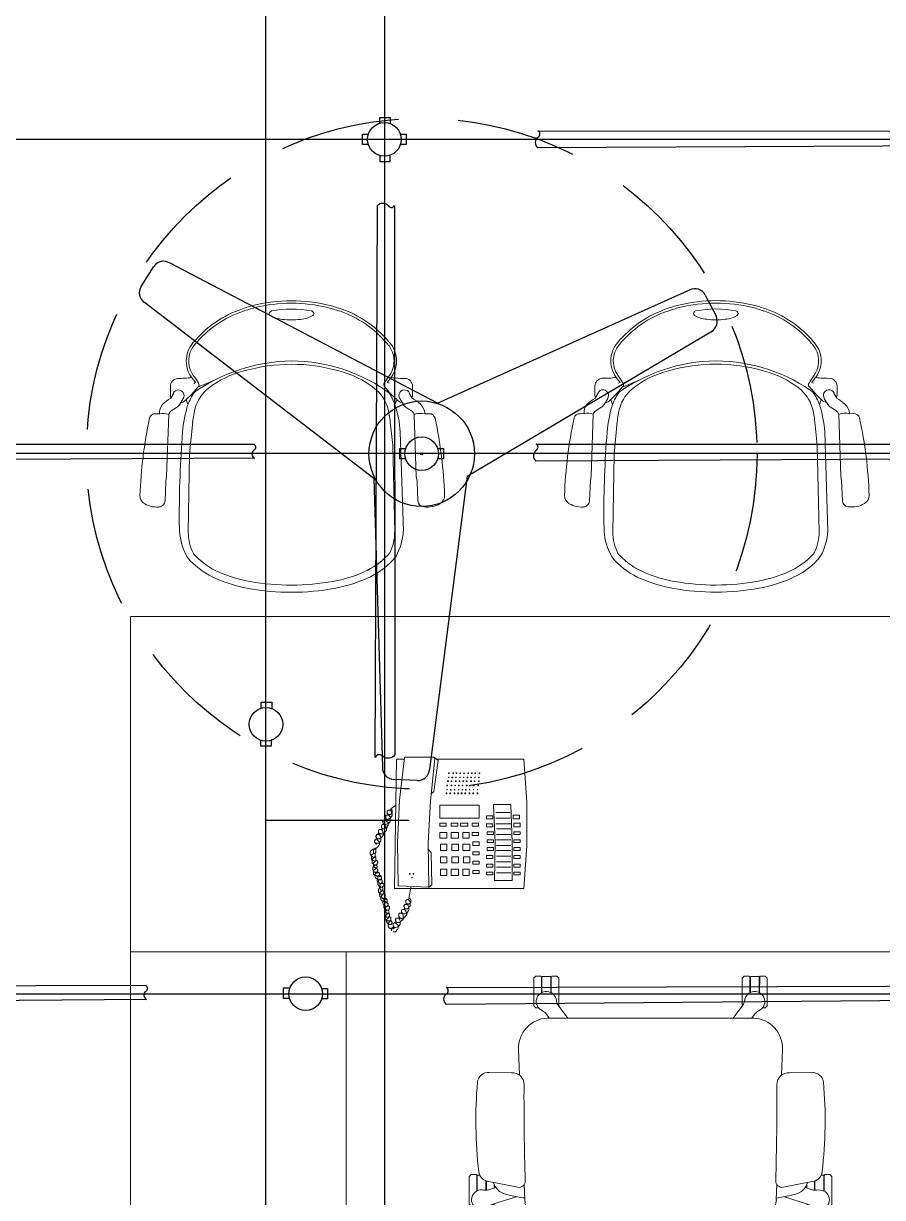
# Model space of a CAD drawing. Header units: inches. Extents: x 112 to 4169, y -2569 to 841.
# Drawn here: x 728.9 to 800.6, y 241.1 to 339.1 of the extents above; entities that cross this region are included whole.
import ezdxf

# ---------------------------------------------------------------- set-up
doc = ezdxf.new("R2010")
doc.units = ezdxf.units.IN
doc.header["$MEASUREMENT"] = 0
doc.linetypes.add('DASHED', pattern=[0.75, 0.5, -0.25])
for name, color, linetype in [('Cables', 7, 'Continuous'), ('Layer 1', 7, 'Continuous'), ('PVC Conduit and Circular Boxes', 7, 'Continuous')]:
    doc.layers.add(name, color=color, linetype=linetype)
doc.layers.add('E-CF-Ceiling-Fan', color=42, linetype='Continuous', lineweight=30)
doc.layers.add('ID-FURN', color=7, linetype='Continuous', lineweight=15)

# ---------------------------------------------------------------- blocks, each defined once
blk = doc.blocks.new('ch-1')
at = {"layer": 'ID-FURN', "color": 252, "lineweight": 13}
for p, q in [((300.3, 344.5), (296.8, 340.7)), ((296.8, 340.7), (296.8, 331)), ((353.2, 344.5), (300.3, 344.5)), ((356.8, 340.7), (353.2, 344.5)), ((356.8, 340.7), (356.8, 336.1)), ((296.8, 331), (297.8, 330)), ((297.8, 330), (328.3, 330)), ((297.8, 329), (297.8, 324.4)), ((297.8, 329), (327.8, 329)), ((308.6, 312.4), (326.6, 312.4)), ((308.9, 311.3), (326.5, 311.3)), ((322.2, 296.8), (316, 296.8)), ((325.7, 307.1), (321.2, 293.8)), ((352.6, 298.3), (338.8, 254.6)), ((353.2, 296.8), (352.1, 296.8)), ((356.8, 300.6), (353.2, 296.8)), ((356.8, 300.6), (356.8, 305.2)), ((-76.1, 221.9), (-79.7, 218.1)), ((-79.7, 218.1), (-79.7, 208.4)), ((-79.7, 208.4), (-78.7, 207.4)), ((-78.7, 207.4), (-48.2, 207.4)), ((-78.7, 206.3), (-78.7, 189.7)), ((-78.7, 206.3), (-48.7, 206.3)), ((-23.3, 221.9), (-76.1, 221.9)), ((-19.7, 218.1), (-23.3, 221.9)), ((-19.7, 218.1), (-19.7, 213)), ((-79.7, 187.7), (-78.7, 188.7)), ((-79.7, 178), (-79.7, 187.7)), ((-78.7, 189.7), (-48.7, 189.7)), ((-78.7, 188.7), (-48.2, 188.7)), ((-76.1, 174.2), (-79.7, 178)), ((-22.8, 174.2), (-76.1, 174.2)), ((-24.5, 175.5), (0, 157.3)), ((533.3, 24.3), (529.8, 20.5)), ((586.2, 24.3), (533.3, 24.3)), ((589.8, 20.5), (586.2, 24.3)), ((559, 14.7), (520.5, 15)), ((529.8, 20.5), (529.8, 14.9)), ((589.8, 20.5), (589.8, 16)), ((559, -13.7), (520.5, -14)), ((529.8, -19.6), (529.8, -13.9)), ((533.3, -23.4), (529.8, -19.6)), ((589.8, -19.6), (586.2, -23.4)), ((589.8, -19.6), (589.8, -15)), ((586.2, -23.4), (533.3, -23.4)), ((-76.1, -173.7), (-79.7, -177.5)), ((-79.7, -177.5), (-79.7, -187.2)), ((-22.8, -173.7), (-76.1, -173.7)), ((-24.5, -175), (0, -156.8)), ((-79.7, -187.2), (-78.7, -188.2)), ((-78.7, -188.2), (-48.2, -188.2)), ((-78.7, -189.2), (-48.7, -189.2)), ((-78.7, -205.8), (-78.7, -189.2)), ((-7.9, -197.9), (0, -192.2)), ((-79.7, -207.9), (-78.7, -206.9)), ((-79.7, -217.6), (-79.7, -207.9)), ((-76.1, -221.4), (-79.7, -217.6)), ((-78.7, -205.8), (-48.7, -205.8)), ((-78.7, -206.9), (-48.2, -206.9)), ((-23.3, -221.4), (-76.1, -221.4)), ((-19.7, -217.6), (-23.3, -221.4)), ((-19.7, -217.6), (-19.7, -212.6)), ((352.6, -297.8), (338.8, -254.1)), ((308.9, -310.8), (326.5, -310.8)), ((322.2, -296.3), (316, -296.3)), ((325.7, -306.6), (321.2, -293.4)), ((353.2, -296.3), (352.1, -296.3)), ((356.8, -300.1), (353.2, -296.3)), ((356.8, -300.1), (356.8, -304.7)), ((296.8, -330.5), (297.8, -329.5)), ((296.8, -340.2), (296.8, -330.5)), ((297.8, -328.5), (297.8, -323.9)), ((297.8, -328.5), (327.8, -328.5)), ((297.8, -329.5), (328.3, -329.5)), ((308.6, -311.9), (326.6, -311.9)), ((300.3, -344), (296.8, -340.2)), ((353.2, -344), (300.3, -344)), ((356.8, -340.2), (353.2, -344)), ((356.8, -340.2), (356.8, -335.7))]:
    blk.add_line(p, q, dxfattribs=at)
at = {"layer": 'ID-FURN', "color": 252}
for p, q in [((103.8, 264.3), (103.4, 306.4)), ((334.1, 275.2), (336.4, 265.8)), ((59.4, 250.7), (108.5, 248.6)), ((315.6, 239.8), (344.3, 238.6)), ((-7.9, 198.4), (0, 192.7)), ((0, 195.9), (0, -195.9)), ((315.6, -239.4), (344.3, -238.1)), ((59.4, -250.2), (108.5, -248.1)), ((103.4, -305.9), (103.8, -263.8)), ((334.1, -274.7), (336.4, -265.3))]:
    blk.add_line(p, q, dxfattribs=at)
for points in [[(320.9, 252), (309.1, 310.4)], [(320.9, -251.5), (309.1, -309.9)]]:
    blk.add_lwpolyline(points, dxfattribs=at)
at = {"layer": 'ID-FURN', "color": 252, "lineweight": 13}
blk.add_lwpolyline([(494.6, -25.6), (520.5, -21.8), (520.5, 22.3), (494.6, 26.1)], dxfattribs=at)
for centre, radius, start, end in [((345, 320.7), 19.1, 310.5325, 193.4675), ((306.6, 313.2), 20, 342.2096, 8.7154), ((371.6, 292), 20, 135.2846, 161.7905), ((-31.5, 198), 19.1, 22.5325, 265.4675), ((3.9, 214.5), 20, 207.2846, 233.7904), ((-36.3, 159.2), 20, 54.2096, 80.7154), ((559, 34.7), 20, 270.2096, 296.7154), ((577.9, 0.5), 19.1, 238.5325, 121.4675), ((559, -33.7), 20, 63.2846, 89.7905), ((-36.3, -158.7), 20, 279.2846, 305.7904), ((-31.5, -197.5), 19.1, 94.5325, 337.4675), ((3.9, -214), 20, 126.2096, 152.7154), ((306.6, -312.7), 20, 351.2846, 17.7904), ((345, -320.2), 19.1, 166.5325, 49.4675), ((371.6, -291.5), 20, 198.2096, 224.7154)]:
    blk.add_arc(centre, radius, start, end, dxfattribs=at)
at = {"layer": 'ID-FURN', "color": 252}
for centre, radius, start, end in [((123.4, 308.5), 20.1, 95.0446, 186.0128), ((193.8, -510.8), 842.5, 83.3556, 94.9128), ((290, 306.5), 19.6, 11.3923, 86.0755), ((303.1, 267.6), 31.9, 13.7582, 74.5871), ((57, 193.7), 57, 87.5809, 177.8265), ((125.9, 262.4), 22.2, 175.0498, 270.9397), ((309, 250), 12.1, 267.6468, 9.6188), ((109.5, 210.3), 233.5, 7.127, 13.7582), ((596.7, 1.2), 296.9, 122.0525, 136.7624), ((445.4, 243.8), 11.1, 21.1039, 124.6268), ((439.4, 241.8), 11.1, 21.1039, 91.3806), ((-305.9, 0.2), 794.5, 341.9963, 18.0037), ((-305.9, 0.2), 800.8, 341.9963, 18.0037), ((147, -5274.9), 5515.2, 88.3219, 90.2152), ((341.6, 178.9), 59.8, 36.272, 87.3972), ((391.5, 194.2), 15.3, 136.9683, 155.6038), ((-286, 0.2), 693.1, 343.2048, 16.7952), ((57, -193.2), 57, 182.1735, 272.4191), ((391.5, -193.7), 15.3, 204.3962, 223.0317), ((341.6, -178.9), 59.8, 272.6028, 324.0692), ((596.7, -0.8), 296.9, 223.2376, 237.9475), ((125.9, -261.9), 22.2, 89.0603, 184.9502), ((147, 5275.4), 5515.2, 269.7848, 271.6781), ((309, -249.5), 12.1, 350.3812, 92.3532), ((109.5, -209.8), 233.5, 346.2418, 352.873), ((439.4, -241.3), 11.1, 268.6194, 338.8961), ((445.4, -243.3), 11.1, 235.3732, 338.8961), ((303.1, -267.1), 31.9, 285.413, 346.2418), ((123.4, -308), 20.1, 173.9872, 264.9554), ((290, -306), 19.6, 273.9245, 348.6077), ((193.8, 511.3), 842.5, 265.0872, 276.6444)]:
    blk.add_arc(centre, radius, start, end, dxfattribs=at)
blk = doc.blocks.new("VISITOR'S CHAIR")
at = {"layer": 'ID-FURN'}
for p, q in [((-238.2, 446.3), (-237.2, 446.4)), ((-206.3, 445.5), (-200.5, 437.8)), ((-194.5, 436.8), (-202.2, 448.9)), ((-159.3, 443.5), (-195.6, 428)), ((194, 436.8), (201.7, 448.9)), ((205.7, 445.5), (199.9, 437.8)), ((-252.9, 410.4), (-252.9, 430.1)), ((-194.5, 429.2), (-209.3, 412.3)), ((-200.5, 437.8), (-204.1, 436)), ((194, 429.2), (208.8, 412.3)), ((199.9, 437.8), (203.6, 436)), ((252.4, 410.4), (252.4, 430.1)), ((-246, 415.4), (-252.2, 404.9)), ((-233.9, 391.5), (-226.3, 404.1)), ((-209.3, 412.3), (-220.1, 402)), ((-220.1, 402), (-216.3, 391.6)), ((208.8, 412.3), (219.5, 402)), ((219.5, 402), (215.7, 391.6)), ((233.4, 391.5), (225.8, 404.1)), ((245.5, 415.4), (251.7, 404.9)), ((-283.6, 372.6), (-275.2, 372.4)), ((-260.9, 241.4), (-256.5, 371.2)), ((-251, 378.4), (-240.1, 385.8)), ((250.5, 378.4), (239.5, 385.8)), ((260.4, 241.4), (255.9, 371.2)), ((286.6, 372.6), (278.2, 372.4)), ((-212.8, 288.2), (-206.4, 356.1)), ((206, 355.1), (211.1, 306.6)), ((226.9, 334), (233.3, 127.6)), ((211.1, 306.6), (215.2, 125.7)), ((-215.8, 125.5), (-212.8, 288.2)), ((-264.1, 191.1), (-262.6, 231.9)), ((-262.6, 231.9), (-260.9, 241.4)), ((262, 231.9), (260.4, 241.4)), ((263.5, 191.1), (262, 231.9)), ((-233.8, 127.6), (-234.4, 150.3))]:
    blk.add_line(p, q, dxfattribs=at)
for centre, major_axis, ratio, start_param, end_param in [((-30.7, 376.8), (160.1, 160.1), 1, 1.106098, 1.669765), ((-25.5, 384.4), (156.3, 156.3), 1, 1.024131, 1.139863), ((-25.5, 384.4), (-152.5, 152.5), 1, -0.546665, -0.430933), ((0, 279.6), (232.5, 232.5), 1, 0.786111, 1.024131), ((0, 279.6), (-228.8, 228.8), 1, -0.784686, -0.546665), ((-0.3, 358.6), (-164.3, 164.3), 1, -0.967168, -0.603629), ((-0.5, 279.6), (232.5, 232.5), 1, 0.546665, 0.784686), ((-0.5, 279.6), (-228.8, 228.8), 1, -1.024131, -0.786111), ((25, 384.4), (-152.5, 152.5), 1, -1.139863, -1.024131), ((25, 384.4), (-156.3, 156.3), 1, -1.139863, -1.024131), ((27.8, 374.8), (-162.3, 162.3), 1, 4.626582, 5.170366), ((-30.7, 376.8), (156.4, 156.4), 1, 1.106098, 1.669765), ((-42.1, 581.5), (-3.34, 3.34), 1, -0.185935, 0.785398), ((-42.1, 581.5), (3.34, 3.34), 1, 2.356194, 3.327527), ((-22.4, 552.7), (28, 28), 1, 1.306571, 1.384862), ((-22.4, 610.3), (-28, 28), 1, 1.756731, 2.080357), ((-9.1, 657.2), (-62.5, 62.5), 1, 2.080357, 2.239483), ((-0.3, 732.5), (-116.1, 116.1), 1, 2.239483, 2.356194), ((-0.3, 732.5), (-116.1, 116.1), 1, 2.356194, 2.472906), ((8.6, 657.2), (62.5, 62.5), 1, 4.043702, 4.202828), ((21.8, 610.3), (28, 28), 1, 4.202828, 4.526454), ((21.8, 552.7), (-28, 28), 1, -1.384862, -1.299686), ((41.5, 581.5), (3.34, 3.34), 1, 5.497787, 6.46912), ((41.5, 581.5), (-3.34, 3.34), 1, 2.955658, 3.926991), ((27.8, 374.8), (158.5, 158.5), 1, 6.197379, 6.741162), ((-162.3, 482.7), (40.7, 40.7), 1, 1.641382, 2.3562), ((-162.3, 482.7), (-37, 37), 1, 0.070585, 0.785404), ((85, 416), (108.9, 108.9), 1, 6.212612, 6.231759), ((161.7, 482.7), (37, 37), 1, 5.497793, 6.212612), ((85, 416), (112.6, 112.6), 1, 6.212612, 6.231759), ((161.7, 482.7), (-40.7, 40.7), 1, 3.926985, 4.641803), ((-162.3, 482.7), (40.7, 40.7), 1, 2.3562, 3.058022), ((-162.3, 482.7), (37, 37), 1, 2.3562, 3.058022), ((3.5, 124), (253.6, 253.6), 1, 0.795932, 1.416989), ((-0.3, 117.9), (253.1, 253.1), 1, 0.505105, 1.065692), ((-2.1, 130.4), (-249.1, 249.1), 1, -1.424708, -0.790588), ((161.7, 482.7), (-37, 37), 1, 3.225371, 3.926997), ((161.7, 482.7), (40.7, 40.7), 1, 4.795959, 5.497781), ((-236.4, 429.9), (11.7, 11.7), 1, 0.895345, 2.346242), ((-232, 599.7), (-108.4, 108.4), 1, 2.322741, 2.51101), ((-51.2, 268.5), (140.9, 140.9), 1, 1.029343, 1.444292), ((50.6, 268.5), (140.9, 140.9), 1, 0.126504, 0.541453), ((232.9, 610.8), (116.4, 116.4), 1, 3.774404, 3.956147), ((235.9, 429.9), (-11.7, 11.7), 1, 3.936943, 5.38784), ((-236.3, 410.5), (-8.33, 8.33), 1, 3.308932, 6.927895), ((-117.7, 355.6), (-74.2, 74.2), 1, 0.158797, 0.434217), ((-122.3, 361.1), (-58.3, 58.3), 1, -0.121154, 0.49051), ((-199.3, 433), (4.34, 4.34), 1, 4.766338, 6.168083), ((121.8, 361.1), (-58.3, 58.3), 1, 4.221879, 4.833543), ((198.8, 433), (4.34, 4.34), 1, 1.685898, 3.087644), ((117.2, 355.6), (74.2, 74.2), 1, 5.848968, 6.124388), ((235.8, 410.5), (8.33, 8.33), 1, 5.638476, 9.257439), ((-245.5, 374), (-29, 9), 0.940619, -0.371164, 0.371164), ((-207.6, 326.1), (-64, 64), 1, -0.27183, -0.033972), ((-236.6, 411), (11.5, 11.5), 1, 2.359032, 2.700427), ((-237.4, 417.6), (-16.4, 16.4), 1, 2.597956, 3.176359), ((236.9, 417.6), (-16.4, 16.4), 1, 1.53603, 2.114433), ((236.1, 411), (-11.5, 11.5), 1, 3.582758, 3.924153), ((207.1, 326.1), (64, 64), 1, 0.033972, 0.27183), ((248.3, 369.9), (21.5, 21.5), 1, 5.582202, 6.32453), ((-284.6, 360.2), (-8.76, 8.76), 1, -0.863376, 0.564498), ((-268.2, 332.2), (2.3, 41.2), 0.843481, -0.27588, 0.27588), ((-243.2, 366.7), (9.99, 9.99), 1, 1.377732, 2.024937), ((-248.6, 401.1), (12.4, 12.4), 1, 4.437336, 4.934607), ((17, 316.6), (173.3, 173.3), 1, 2.044581, 2.285039), ((45.2, 326.1), (-179.2, 179.2), 1, 0.550308, 0.670712), ((-45.7, 326.1), (-179.2, 179.2), 1, 4.041677, 4.162081), ((-17.5, 316.6), (173.3, 173.3), 1, 5.568943, 5.8094), ((248.1, 401.1), (-12.4, 12.4), 1, 1.348578, 1.845849), ((242.6, 366.7), (9.99, 9.99), 1, 5.829045, 6.47625), ((269.1, 332.1), (-29.2, 29.2), 1, -1.014167, -0.462408), ((287.6, 360.2), (8.76, 8.76), 1, 5.718688, 7.146561), ((602.9, 170), (-650.5, 650.5), 1, 0.573881, 0.750879), ((-599.9, 170), (-650.5, 650.5), 1, 3.96151, 4.138508), ((1965.9, 158.7), (1555.9, 1555.9), 1, 2.276461, 2.36002), ((-297.3, 201.7), (13.6, 13.6), 1, 2.322194, 3.388756), ((300.2, 201.7), (-13.6, 13.6), 1, 2.89443, 3.960991), ((-280.7, 229.2), (36.4, 36.4), 1, 3.399296, 4.068112), ((-276.9, 191.2), (-9.06, 9.06), 1, 2.406079, 3.903189), ((276.4, 191.2), (-9.06, 9.06), 1, 0.8092, 2.30631), ((283.7, 229.2), (-36.4, 36.4), 1, 2.215073, 2.88389), ((-110, 135.1), (87.7, 87.7), 1, 2.416541, 2.868914), ((-119, 125.5), (68.4, 68.4), 1, 2.356783, 2.833835), ((118.4, 125.7), (68.4, 68.4), 1, 5.032166, 5.498375), ((110.4, 135), (-87, 87), 1, 3.422629, 3.866448), ((-133.1, 134.8), (-73.8, 73.8), 1, 1.404983, 1.497112), ((-169.4, 107.4), (-31.3, 31.3), 1, 1.42524, 1.547695), ((-89.5, 183.7), (109.4, 109.4), 1, 3.118491, 3.518177), ((88.8, 184.1), (109.4, 109.4), 1, 4.339484, 4.739169), ((169, 108.1), (31.3, 31.3), 1, 4.739169, 4.873442), ((136.9, 131.9), (-69.9, 69.9), 1, 3.217039, 3.320838), ((-89.5, 183.7), (-119.9, 119.9), 1, 1.547695, 1.947381), ((88.8, 184.1), (119.9, 119.9), 1, 4.339484, 4.739169), ((-36, 307.2), (-215, 215), 1, 1.947381, 2.1796), ((-36, 307.2), (204.6, 204.6), 1, 3.518177, 3.750397), ((34.9, 307.3), (-204.6, 204.6), 1, 2.536468, 2.768687), ((34.9, 307.3), (-215, 215), 1, 2.536468, 2.768687), ((-0.9, 503.9), (-356.3, 356.3), 1, 2.1796, 2.358034), ((-0.9, 503.9), (-345.8, 345.8), 1, 2.1796, 2.358034), ((-0.9, 503.9), (345.8, 345.8), 1, 3.92883, 4.107264), ((-0.9, 503.9), (-356.3, 356.3), 1, 2.358034, 2.536468)]:
    blk.add_ellipse(centre, major_axis=major_axis, ratio=ratio, start_param=start_param, end_param=end_param, dxfattribs=at)
blk = doc.blocks.new('TELEPHONE')
at = {"layer": 'Layer 1', "lineweight": 9}
for points in [[(10.74, 14.04), (10.68, 14.04), (10.56, 13.98), (10.5, 13.98), (10.32, 13.8), (10.32, 13.5), (10.38, 13.38), (10.38, 13.32), (10.44, 13.26)], [(10.92, 14.4), (10.74, 14.4), (10.62, 14.34), (10.62, 14.28), (10.56, 14.22), (10.5, 14.1), (10.5, 13.86), (10.56, 13.8), (10.62, 13.74), (10.68, 13.68)], [(10.92, 13.92), (10.86, 13.98), (10.8, 14.04), (10.68, 14.04)], [(10.68, 13.68), (10.74, 13.68), (10.74, 13.62), (10.8, 13.62), (10.8, 13.68), (10.86, 13.68), (10.92, 13.74), (10.92, 13.8)], [(10.8, 14.1), (10.8, 14.04), (10.98, 14.04), (10.98, 14.1), (11.04, 14.1), (11.04, 14.34)], [(11.1, 13.5), (11.16, 13.5), (11.28, 13.62), (11.28, 13.68), (11.34, 13.68), (11.34, 13.98), (11.28, 13.98), (11.28, 14.04), (11.22, 14.1), (11.16, 14.1), (11.1, 14.16), (10.92, 14.16), (10.86, 14.1), (10.8, 14.1)], [(10.92, 13.8), (10.92, 13.92)], [(11.1, 13.8), (11.04, 13.8), (11.04, 13.74), (10.98, 13.68), (10.98, 13.62), (11.04, 13.56)], [(11.16, 13.2), (11.28, 13.2), (11.34, 13.26), (11.46, 13.38), (11.46, 13.56), (11.4, 13.62), (11.4, 13.68), (11.34, 13.74), (11.28, 13.74), (11.28, 13.8), (11.1, 13.8)], [(10.02, 12.9), (9.9, 12.9), (9.78, 12.84), (9.72, 12.78), (9.66, 12.72), (9.66, 12.66), (9.6, 12.6), (9.6, 12.36), (9.66, 12.24), (9.66, 12.18), (9.72, 12.12)], [(10.26, 13.32), (10.14, 13.32), (10.08, 13.26), (10.02, 13.26), (9.96, 13.2), (9.9, 13.14), (9.84, 13.08), (9.78, 12.96), (9.78, 12.84), (9.84, 12.72), (9.84, 12.66), (9.9, 12.6), (9.96, 12.54)], [(10.2, 12.78), (10.14, 12.84), (10.14, 12.9), (10.02, 12.9)], [(10.5, 13.62), (10.32, 13.62), (10.26, 13.56), (10.2, 13.5), (10.08, 13.38), (10.08, 13.02), (10.14, 12.9), (10.2, 12.84)], [(10.44, 13.08), (10.44, 13.14), (10.38, 13.2), (10.32, 13.26), (10.26, 13.26), (10.2, 13.32), (10.14, 13.32)], [(10.2, 12.84), (10.38, 12.84), (10.44, 12.9), (10.44, 12.96)], [(10.44, 13.26), (10.68, 13.26), (10.68, 13.38), (10.74, 13.38)], [(10.44, 12.96), (10.44, 13.08)], [(10.68, 13.5), (10.68, 13.56), (10.62, 13.62), (10.5, 13.62)], [(10.74, 13.38), (10.74, 13.44), (10.68, 13.5)], [(11.04, 13.561), (11.04, 13.5), (11.1, 13.5)], [(11.22, 13.5), (11.16, 13.5), (11.1, 13.44)], [(11.1, 13.44), (11.1, 13.26)], [(11.1, 13.26), (11.1, 13.2), (11.16, 13.2)], [(11.22, 12.96), (11.22, 12.9), (11.4, 12.9), (11.46, 12.96), (11.52, 13.021), (11.52, 13.08), (11.58, 13.14), (11.58, 13.32), (11.52, 13.38), (11.52, 13.44), (11.46, 13.44), (11.4, 13.5), (11.16, 13.5)], [(11.34, 13.2), (11.28, 13.2), (11.28, 13.14), (11.22, 13.14), (11.22, 12.96)], [(11.4, 12.84), (11.28, 12.84), (11.28, 12.78)], [(11.28, 12.24), (11.34, 12.24), (11.4, 12.3), (11.46, 12.3), (11.52, 12.36), (11.52, 12.42), (11.58, 12.48), (11.58, 12.66), (11.52, 12.72), (11.52, 12.78), (11.46, 12.84), (11.4, 12.84)], [(11.28, 12.78), (11.28, 12.66), (11.34, 12.6)], [(11.34, 12.6), (11.46, 12.6), (11.52, 12.66), (11.58, 12.72), (11.64, 12.78), (11.64, 13.021), (11.58, 13.08), (11.52, 13.14), (11.46, 13.2), (11.34, 13.2)], [(9.66, 12.06), (9.54, 12.06), (9.42, 11.94), (9.42, 11.7), (9.48, 11.7), (9.48, 11.64), (9.6, 11.64)], [(9.9, 12.48), (9.72, 12.48), (9.48, 12.24), (9.48, 11.88), (9.6, 11.76)], [(9.6, 11.76), (9.66, 11.7), (9.78, 11.7), (9.78, 11.76), (9.84, 11.76), (9.84, 11.82)], [(9.84, 12), (9.78, 12.06), (9.66, 12.06)], [(9.72, 12.12), (9.96, 12.12), (9.96, 12.18), (10.02, 12.24)], [(9.96, 12.36), (9.96, 12.48), (9.78, 12.48)], [(9.84, 11.82), (9.84, 12)], [(10.02, 12.24), (10.02, 12.3), (9.96, 12.36)], [(11.34, 12.6), (11.28, 12.54), (11.22, 12.48), (11.22, 12.3)], [(11.22, 12.3), (11.28, 12.3), (11.28, 12.24)], [(11.4, 11.94), (11.46, 11.94), (11.52, 12), (11.58, 12), (11.64, 12.061), (11.64, 12.12), (11.7, 12.18), (11.7, 12.42), (11.64, 12.42), (11.64, 12.48), (11.58, 12.54), (11.52, 12.54), (11.46, 12.6), (11.34, 12.6)], [(11.4, 12.24), (11.34, 12.18), (11.34, 12.06), (11.4, 12)], [(11.46, 11.64), (11.52, 11.64), (11.58, 11.7), (11.64, 11.7), (11.7, 11.76), (11.7, 11.82), (11.76, 11.88), (11.76, 12.061), (11.7, 12.12), (11.7, 12.18), (11.64, 12.24), (11.58, 12.24), (11.52, 12.3), (11.46, 12.3), (11.4, 12.24)], [(11.4, 12), (11.4, 11.94)], [(11.46, 11.94), (11.4, 11.88), (11.4, 11.7)], [(11.52, 12), (11.46, 11.94)], [(11.64, 11.28), (11.76, 11.28), (11.82, 11.34), (11.88, 11.4), (11.88, 11.46), (11.94, 11.52), (11.94, 11.7), (11.88, 11.76), (11.88, 11.82), (11.82, 11.82), (11.76, 11.88), (11.52, 11.88)], [(0, 10.8), (-0.24, 7.2), (-0.24, 3.6), (0, 0)], [(0, 10.8), (10.8, 10.8)], [(9.42, 10.68), (9.6, 11.64)], [(10.8, 10.8), (10.62, 0)], [(11.4, 11.7), (11.46, 11.7), (11.46, 11.64)], [(11.64, 11.58), (11.58, 11.52)], [(11.58, 11.52), (11.58, 11.34)], [(11.58, 11.34), (11.58, 11.28), (11.64, 11.28)], [(11.7, 11.7), (11.7, 11.64), (11.64, 11.64)], [(11.76, 10.98), (11.82, 10.98), (11.88, 11.04), (11.94, 11.04), (12, 11.1), (12, 11.16), (12.06, 11.22), (12.06, 11.4), (12, 11.46), (12, 11.52), (11.94, 11.52), (11.88, 11.58), (11.82, 11.58), (11.76, 11.64), (11.7, 11.64), (11.64, 11.58), (11.7, 11.58)], [(11.76, 11.28), (11.7, 11.22), (11.7, 11.04)], [(11.7, 11.04), (11.76, 10.98)], [(11.82, 11.34), (11.82, 11.28), (11.76, 11.28)], [(11.88, 10.92), (11.76, 10.92), (11.76, 10.86)], [(11.76, 10.32), (11.82, 10.32), (11.88, 10.38), (11.94, 10.38), (12, 10.44), (12, 10.5), (12.06, 10.56), (12.06, 10.74), (12, 10.8), (12, 10.86), (11.94, 10.92), (11.88, 10.92)], [(11.76, 10.86), (11.76, 10.74)], [(11.82, 10.68), (11.94, 10.68), (12.06, 10.8), (12.12, 10.86), (12.12, 11.1), (12.06, 11.16), (12, 11.22), (12, 11.28), (11.88, 11.28), (11.82, 11.34)], [(0.96, 10.14), (2.46, 10.14)], [(0.96, 10.14), (0.96, 6.96), (1.08, 3.78)], [(2.46, 10.14), (2.4, 6.96), (2.52, 3.78)], [(7.44, -0.06), (7.8, 3.48), (7.98, 7.02), (7.92, 10.62)], [(7.68, 10.5), (7.92, 10.68)], [(7.68, 10.5), (7.74, 7.8), (7.98, 7.5)], [(7.98, 10.68), (7.92, 10.68), (7.92, 10.62)], [(10.44, 10.56), (7.98, 10.68)], [(9.3, 9.9), (9.36, 9.84), (9.36, 9.9), (9.3, 9.9)], [(9.96, -0.12), (10.38, 3.42), (10.56, 6.96), (10.5, 10.5)], [(10.5, 10.5), (10.5, 10.56), (10.44, 10.56)], [(11.76, 10.62), (11.7, 10.56), (11.7, 10.38)], [(11.7, 10.38), (11.76, 10.38), (11.76, 10.32)], [(11.76, 10.74), (11.82, 10.68)], [(11.82, 10.68), (11.76, 10.62)], [(11.88, 10.08), (11.88, 10.02), (11.94, 10.02), (12, 10.08), (12.06, 10.08), (12.12, 10.14), (12.12, 10.2), (12.18, 10.26), (12.18, 10.5), (12.12, 10.5), (12.12, 10.56), (12.06, 10.62), (12, 10.62), (11.94, 10.68), (11.82, 10.68)], [(11.94, 10.38), (11.88, 10.38), (11.88, 10.32), (11.82, 10.26), (11.82, 10.14), (11.88, 10.08)], [(11.94, 10.02), (11.88, 9.96), (11.88, 9.84), (11.94, 9.78), (11.94, 9.72)], [(11.94, 9.72), (12, 9.72), (12.06, 9.78), (12.12, 9.78), (12.18, 9.84), (12.18, 9.9), (12.24, 9.96), (12.24, 10.2), (12.18, 10.2), (12.18, 10.26), (12.12, 10.32), (12.06, 10.32), (12, 10.38), (11.94, 10.38)], [(12, 10.08), (11.94, 10.02)], [(12.12, 9.42), (12.18, 9.42), (12.24, 9.48), (12.3, 9.48), (12.36, 9.54), (12.42, 9.6), (12.42, 9.84), (12.36, 9.9), (12.36, 9.96), (12.3, 9.96), (12.24, 10.02), (12.18, 10.02), (12.12, 10.08), (12.06, 10.08), (12, 10.02)], [(0.84, 9.42), (0.3, 9.42), (0.3, 9.66), (0.84, 9.66)], [(0.84, 8.76), (0.3, 8.76), (0.3, 9), (0.84, 9)], [(0.84, 9.66), (0.84, 9.42)], [(0.84, 9), (0.84, 8.76)], [(2.28, 9.48), (1.08, 9.48)], [(2.28, 9), (1.08, 9)], [(3.12, 9.42), (2.58, 9.42), (2.58, 9.66), (3.12, 9.66)], [(3.12, 8.76), (2.58, 8.76), (2.58, 9), (3.12, 9)], [(3.12, 9.66), (3.12, 9.42)], [(3.12, 9), (3.12, 8.76)], [(4.26, 9.3), (3.72, 9.3), (3.72, 9.54), (4.26, 9.54)], [(4.26, 9.54), (4.26, 9.3)], [(4.56, 9.72), (5.1, 9.72)], [(4.56, 9.18), (4.56, 9.72)], [(5.1, 9.18), (4.56, 9.18)], [(5.1, 9.72), (5.1, 9.18)], [(6.06, 9.18), (5.46, 9.18), (5.46, 9.72), (6.06, 9.72)], [(6.06, 9.72), (6.06, 9.18)], [(6.96, 9.18), (6.42, 9.18), (6.42, 9.72), (6.96, 9.72)], [(6.96, 9.72), (6.96, 9.18)], [(9.24, 9.6), (9.18, 9.6), (9.18, 9.54), (9.24, 9.54), (9.24, 9.6)], [(9.18, 9.6), (9.18, 9.6)], [(9.54, 9.6), (9.48, 9.6), (9.48, 9.54), (9.54, 9.54), (9.54, 9.6)], [(9.48, 9.6), (9.48, 9.6)], [(12.12, 9.72), (12.06, 9.66), (12.06, 9.48)], [(12.06, 9.48), (12.12, 9.48), (12.12, 9.42)], [(12.18, 9.78), (12.12, 9.72)], [(12.3, 9.48), (12.3, 9.42), (12.24, 9.42), (12.24, 9.36), (12.18, 9.3), (12.18, 9.24), (12.24, 9.18)], [(12.3, 8.82), (12.24, 8.76), (12.24, 8.7), (12.18, 8.64), (12.18, 8.58), (12.24, 8.52)], [(12.36, 9.06), (12.3, 9.06), (12.24, 9)], [(12.24, 9), (12.24, 8.94), (12.3, 8.88), (12.3, 8.82), (12.36, 8.82)], [(12.36, 8.82), (12.42, 8.82), (12.42, 8.88), (12.48, 8.88), (12.6, 9), (12.6, 9.24), (12.54, 9.3), (12.54, 9.36), (12.48, 9.42), (12.42, 9.42), (12.36, 9.48), (12.3, 9.48)], [(12.3, 8.46), (12.36, 8.46), (12.42, 8.52), (12.48, 8.58), (12.54, 8.64), (12.54, 8.94), (12.42, 9.06), (12.36, 9.06)], [(0.84, 8.04), (0.3, 8.04), (0.3, 8.28), (0.84, 8.28)], [(0.84, 8.28), (0.84, 8.04)], [(2.28, 8.58), (1.08, 8.58)], [(2.28, 8.1), (1.08, 8.1)], [(3.12, 8.04), (2.58, 8.04), (2.58, 8.28), (3.12, 8.28)], [(3.12, 8.28), (3.12, 8.04)], [(4.26, 8.52), (3.72, 8.52), (3.72, 8.76), (4.26, 8.76)], [(4.26, 7.74), (3.72, 7.74), (3.72, 7.98), (4.26, 7.98)], [(4.26, 8.76), (4.26, 8.52)], [(4.26, 7.98), (4.26, 7.74)], [(4.5, 8.64), (5.04, 8.64)], [(4.5, 8.16), (4.5, 8.64)], [(5.04, 8.16), (4.5, 8.16)], [(5.04, 8.64), (5.04, 8.16)], [(6, 8.16), (5.46, 8.16), (5.46, 8.64), (6, 8.64)], [(6, 8.64), (6, 8.16)], [(6.96, 8.16), (6.42, 8.16), (6.42, 8.64), (6.96, 8.64)], [(6.96, 8.64), (6.96, 8.16)], [(12.24, 8.52), (12.24, 8.46), (12.3, 8.46)], [(12.42, 8.52), (12.36, 8.46)], [(12.36, 8.46), (12.36, 8.22)], [(12.36, 8.22), (12.36, 8.16), (12.42, 8.16)], [(12.48, 7.86), (12.42, 7.86), (12.36, 7.8)], [(12.42, 7.5), (12.6, 7.5), (12.72, 7.62), (12.78, 7.62), (12.78, 7.68), (12.84, 7.74), (12.84, 7.92), (12.78, 7.98), (12.78, 8.04), (12.72, 8.1), (12.66, 8.16), (12.6, 8.16), (12.48, 8.22)], [(12.48, 8.22), (12.42, 8.22), (12.42, 8.16)], [(12.42, 8.16), (12.42, 7.92)], [(12.42, 7.92), (12.42, 7.86), (12.48, 7.86)], [(0.84, 7.38), (0.3, 7.38), (0.3, 7.62), (0.84, 7.62)], [(0.84, 6.72), (0.3, 6.72), (0.3, 6.96), (0.84, 6.96)], [(0.84, 7.62), (0.84, 7.38)], [(0.84, 6.96), (0.84, 6.72)], [(2.28, 7.62), (1.08, 7.62)], [(2.28, 7.2), (1.08, 7.2)], [(3.06, 7.38), (2.52, 7.38), (2.52, 7.62), (3.06, 7.62)], [(3.06, 6.72), (2.52, 6.72), (2.52, 6.96), (3.06, 6.96)], [(3.06, 7.62), (3.06, 7.38)], [(3.06, 6.96), (3.06, 6.72)], [(4.26, 6.9), (3.72, 6.9), (3.72, 7.2), (4.26, 7.2)], [(4.26, 7.2), (4.26, 6.9)], [(4.5, 7.62), (5.1, 7.62)], [(4.5, 7.08), (4.5, 7.62)], [(5.1, 7.08), (4.5, 7.08)], [(5.1, 7.62), (5.1, 7.08)], [(6, 7.08), (5.46, 7.08), (5.46, 7.62), (6, 7.62)], [(6, 7.62), (6, 7.08)], [(6.96, 7.08), (6.42, 7.08), (6.42, 7.62), (6.96, 7.62)], [(6.96, 7.62), (6.96, 7.08)], [(12.36, 7.08), (12.3, 7.02), (12.12, 7.02), (12.06, 6.96), (12, 6.9), (11.94, 6.84), (11.94, 6.48), (12, 6.42), (12, 6.36), (12.06, 6.3)], [(12.36, 7.44), (12.3, 7.44), (12.12, 7.26), (12.12, 7.2), (12.06, 7.14), (12.06, 6.9), (12.12, 6.84), (12.18, 6.78), (12.24, 6.72)], [(12.48, 6.96), (12.42, 6.96), (12.42, 7.02), (12.36, 7.02), (12.36, 7.08), (12.3, 7.08), (12.24, 7.02)], [(12.36, 7.8), (12.36, 7.5), (12.42, 7.5)], [(12.48, 6.84), (12.48, 6.96)], [(0.84, 6.06), (0.3, 6.06), (0.3, 6.3), (0.84, 6.3)], [(0.84, 6.3), (0.84, 6.06)], [(2.28, 6.72), (1.08, 6.72)], [(2.28, 6.3), (1.08, 6.3)], [(3.06, 6.06), (2.52, 6.06), (2.52, 6.3), (3.06, 6.3)], [(3.06, 6.3), (3.06, 6.06)], [(4.32, 6.12), (3.78, 6.12), (3.78, 6.36), (4.32, 6.36)], [(4.32, 6.36), (4.32, 6.12)], [(4.56, 6.6), (5.1, 6.6)], [(4.56, 6.12), (4.56, 6.6)], [(5.1, 6.12), (4.56, 6.12)], [(5.1, 6.6), (5.1, 6.12)], [(6.06, 6.12), (5.46, 6.12), (5.46, 6.6), (6.06, 6.6)], [(6.06, 6.6), (6.06, 6.12)], [(7.02, 6.12), (6.42, 6.12), (6.42, 6.6), (7.02, 6.6)], [(7.02, 6.6), (7.02, 6.12)], [(11.94, 6.24), (11.76, 6.24), (11.7, 6.18), (11.46, 5.94), (11.46, 5.76), (11.52, 5.7), (11.52, 5.64), (11.58, 5.52), (11.64, 5.52)], [(12.18, 6.66), (12.06, 6.66), (12, 6.6), (11.94, 6.6), (11.88, 6.54), (11.82, 6.48), (11.76, 6.42), (11.76, 6.36), (11.7, 6.24), (11.7, 6.18), (11.76, 6.12), (11.76, 6), (11.88, 5.88)], [(12.12, 6.12), (12.12, 6.18), (12.06, 6.18), (12.06, 6.24), (11.94, 6.24)], [(12.06, 6.3), (12.12, 6.3), (12.18, 6.24), (12.24, 6.3), (12.3, 6.3), (12.3, 6.36), (12.36, 6.42), (12.36, 6.48), (12.3, 6.54)], [(12.3, 6.54), (12.3, 6.6), (12.24, 6.6), (12.24, 6.66), (12.12, 6.66)], [(12.24, 6.72), (12.24, 6.66), (12.36, 6.66), (12.36, 6.72), (12.42, 6.72), (12.48, 6.78), (12.48, 6.84)], [(0.84, 5.34), (0.3, 5.34), (0.3, 5.64), (0.84, 5.64)], [(0.9, 4.68), (0.36, 4.68), (0.36, 4.98), (0.9, 4.98)], [(0.84, 5.64), (0.84, 5.34)], [(0.9, 4.98), (0.9, 4.68)], [(2.28, 5.82), (1.08, 5.82)], [(2.34, 5.4), (1.08, 5.4)], [(2.34, 4.92), (1.14, 4.92)], [(3.12, 5.4), (2.58, 5.4), (2.58, 5.64), (3.12, 5.64)], [(3.12, 4.74), (2.58, 4.74), (2.58, 4.98), (3.12, 4.98)], [(3.12, 5.64), (3.12, 5.4)], [(3.12, 4.98), (3.12, 4.74)], [(3.72, 4.92), (7.02, 4.92)], [(3.72, 3.84), (3.72, 4.92)], [(4.32, 5.34), (3.78, 5.34), (3.78, 5.58), (4.32, 5.58)], [(4.32, 5.58), (4.32, 5.34)], [(4.68, 5.58), (5.28, 5.58)], [(4.68, 5.34), (4.68, 5.58)], [(5.28, 5.34), (4.68, 5.34)], [(5.28, 5.58), (5.28, 5.34)], [(6.06, 5.34), (5.52, 5.34), (5.52, 5.58), (6.06, 5.58)], [(6.06, 5.58), (6.06, 5.34)], [(7.02, 5.34), (6.48, 5.34), (6.48, 5.58), (7.02, 5.58)], [(7.02, 5.58), (7.02, 5.34)], [(7.02, 4.92), (7.02, 3.84)], [(11.46, 5.04), (11.34, 5.04), (11.28, 4.98), (11.22, 4.98), (10.98, 4.74), (10.98, 4.56), (11.04, 4.5), (11.04, 4.38), (11.16, 4.26)], [(11.58, 5.46), (11.52, 5.46), (11.4, 5.4), (11.34, 5.4), (11.28, 5.34), (11.22, 5.28), (11.16, 5.22), (11.16, 4.8), (11.28, 4.68)], [(11.76, 5.82), (11.64, 5.82), (11.52, 5.76), (11.46, 5.76), (11.4, 5.7), (11.4, 5.58), (11.34, 5.52), (11.34, 5.28), (11.4, 5.22), (11.46, 5.16), (11.46, 5.1)], [(11.52, 4.92), (11.52, 4.98), (11.46, 4.98), (11.46, 5.04), (11.34, 5.04)], [(11.46, 5.1), (11.52, 5.1), (11.52, 5.04), (11.64, 5.04), (11.64, 5.1), (11.7, 5.1), (11.7, 5.16), (11.76, 5.16), (11.76, 5.22)], [(11.76, 5.34), (11.7, 5.34), (11.7, 5.4), (11.64, 5.4), (11.64, 5.46), (11.52, 5.46)], [(11.52, 4.8), (11.52, 4.92)], [(11.64, 5.52), (11.64, 5.46), (11.82, 5.46), (11.82, 5.52), (11.88, 5.52), (11.88, 5.7)], [(11.88, 5.7), (11.88, 5.76), (11.82, 5.76), (11.82, 5.82), (11.7, 5.82)], [(11.76, 5.22), (11.76, 5.34)], [(2.34, 4.44), (1.14, 4.44)], [(11.1, 4.14), (10.68, 3.84)], [(11.22, 4.62), (11.1, 4.62), (10.98, 4.5), (10.98, 4.26), (11.04, 4.2), (11.1, 4.2), (11.1, 4.14)], [(11.16, 4.26), (11.34, 4.26), (11.34, 4.32), (11.4, 4.32), (11.4, 4.5)], [(11.4, 4.5), (11.4, 4.56), (11.34, 4.56), (11.34, 4.62), (11.22, 4.62)], [(11.28, 4.68), (11.52, 4.68), (11.52, 4.8)], [(2.52, 3.78), (1.08, 3.78)], [(7.02, 3.84), (3.72, 3.84)], [(3.78, 2.16), (3.84, 2.16), (3.84, 2.22), (3.78, 2.22), (3.78, 2.16)], [(3.84, 2.82), (3.9, 2.82), (3.9, 2.88), (3.84, 2.88), (3.84, 2.82)], [(4.14, 2.16), (4.2, 2.16), (4.2, 2.22), (4.14, 2.22), (4.14, 2.16)], [(4.2, 2.82), (4.26, 2.82), (4.26, 2.88), (4.2, 2.88), (4.2, 2.82)], [(4.44, 2.16), (4.5, 2.16), (4.5, 2.22), (4.44, 2.22), (4.44, 2.16)], [(4.5, 2.82), (4.56, 2.82), (4.56, 2.88), (4.5, 2.88), (4.5, 2.82)], [(4.74, 2.16), (4.8, 2.16), (4.8, 2.22), (4.74, 2.22), (4.74, 2.16)], [(4.8, 2.52), (4.86, 2.52), (4.86, 2.58), (4.8, 2.58), (4.8, 2.52)], [(4.86, 2.82), (4.92, 2.82), (4.92, 2.88), (4.86, 2.88), (4.86, 2.82)], [(5.1, 2.52), (5.16, 2.52), (5.16, 2.58), (5.1, 2.52)], [(5.1, 2.16), (5.16, 2.16), (5.16, 2.22), (5.1, 2.22), (5.1, 2.16)], [(5.16, 2.82), (5.22, 2.82), (5.22, 2.88), (5.16, 2.88), (5.16, 2.82)], [(5.4, 2.16), (5.46, 2.16), (5.46, 2.22), (5.4, 2.22), (5.4, 2.16)], [(5.46, 2.82), (5.52, 2.82), (5.52, 2.88), (5.46, 2.88), (5.46, 2.82)], [(5.7, 2.16), (5.76, 2.16), (5.76, 2.22), (5.7, 2.22), (5.7, 2.16)], [(5.76, 2.82), (5.82, 2.82), (5.82, 2.88), (5.76, 2.88), (5.76, 2.82)], [(5.76, 2.52), (5.82, 2.52), (5.76, 2.58), (5.76, 2.52)], [(6, 2.16), (6.06, 2.16), (6.06, 2.22), (6, 2.22), (6, 2.16)], [(6.06, 2.52), (6.12, 2.52), (6.12, 2.58), (6.06, 2.58), (6.06, 2.52)], [(6.12, 2.82), (6.18, 2.82), (6.18, 2.88), (6.12, 2.88), (6.12, 2.82)], [(6.36, 2.16), (6.42, 2.16), (6.42, 2.22), (6.36, 2.22), (6.36, 2.16)], [(6.42, 2.82), (6.48, 2.82), (6.48, 2.88), (6.42, 2.88), (6.42, 2.82)], [(7.14, 0.12), (7.5, 2.7)], [(7.5, 2.7), (7.74, 2.88)], [(3.72, 1.2), (3.66, 1.2), (3.66, 1.14), (3.72, 1.14), (3.72, 1.2)], [(3.66, 1.2), (3.66, 1.2)], [(3.72, 1.8), (3.78, 1.8), (3.78, 1.86), (3.72, 1.86), (3.72, 1.8)], [(3.72, 1.5), (3.78, 1.5), (3.72, 1.56), (3.72, 1.5)], [(4.08, 1.2), (4.02, 1.2), (4.02, 1.14), (4.08, 1.14), (4.08, 1.2)], [(4.02, 1.2), (4.02, 1.2)], [(4.08, 1.8), (4.14, 1.8), (4.14, 1.86), (4.08, 1.86), (4.08, 1.8)], [(4.38, 1.2), (4.32, 1.2), (4.32, 1.14), (4.38, 1.14), (4.38, 1.2)], [(4.32, 1.2), (4.32, 1.2)], [(4.38, 1.8), (4.44, 1.8), (4.44, 1.86), (4.38, 1.86), (4.38, 1.8)], [(4.38, 1.5), (4.44, 1.5), (4.38, 1.56), (4.38, 1.5)], [(4.68, 1.2), (4.62, 1.2), (4.62, 1.14), (4.68, 1.14), (4.68, 1.2)], [(4.62, 1.2), (4.62, 1.2)], [(4.68, 1.5), (4.74, 1.5), (4.74, 1.56), (4.68, 1.56), (4.68, 1.5)], [(4.74, 1.8), (4.8, 1.8), (4.8, 1.86), (4.74, 1.86), (4.74, 1.8)], [(4.92, 1.2), (4.98, 1.2), (4.98, 1.14), (5.04, 1.2), (4.92, 1.2)], [(5.04, 1.8), (5.1, 1.8), (5.1, 1.86), (5.04, 1.86), (5.04, 1.8)], [(5.34, 1.2), (5.28, 1.2), (5.28, 1.14), (5.34, 1.14), (5.34, 1.2)], [(5.28, 1.2), (5.28, 1.2)], [(5.34, 1.8), (5.4, 1.8), (5.4, 1.86), (5.34, 1.86), (5.34, 1.8)], [(5.64, 1.2), (5.58, 1.2), (5.58, 1.14), (5.64, 1.14), (5.64, 1.2)], [(5.58, 1.2), (5.58, 1.2)], [(5.64, 1.8), (5.7, 1.8), (5.7, 1.86), (5.64, 1.86), (5.64, 1.8)], [(5.64, 1.5), (5.7, 1.5), (5.64, 1.56), (5.64, 1.5)], [(5.94, 1.2), (5.88, 1.2), (5.88, 1.14), (5.94, 1.14), (5.94, 1.2)], [(5.88, 1.2), (5.88, 1.2)], [(5.94, 1.5), (6, 1.5), (6, 1.56), (5.94, 1.56), (5.94, 1.5)], [(6, 1.8), (6.06, 1.8), (6.06, 1.86), (6, 1.86), (6, 1.8)], [(6.3, 1.2), (6.24, 1.2), (6.24, 1.14), (6.3, 1.14), (6.3, 1.2)], [(6.24, 1.2), (6.24, 1.2)], [(6.3, 1.8), (6.36, 1.8), (6.36, 1.86), (6.3, 1.86), (6.3, 1.8)], [(7.32, 0), (0, 0)], [(7.44, -0.12), (7.14, 0.12)], [(10.62, 0), (10.02, 0)], [(7.44, -0.06), (7.44, -0.12), (7.5, -0.18)], [(7.5, -0.18), (9.96, -0.18), (9.96, -0.12)]]:
    blk.add_lwpolyline(points, dxfattribs=at)
for points, knots in [([(9.96, 12.54), (9.96, 12.54), (10.02, 12.54), (10.02, 12.54), (10.178, 12.522), (10.218, 12.562), (10.2, 12.72), (10.2, 12.72), (10.2, 12.78), (10.2, 12.78)], [0, 0, 0, 0, 1, 1, 1, 2, 2, 2, 3, 3, 3, 3]), ([(12.24, 9.18), (12.24, 9.18), (12.24, 9.12), (12.24, 9.12), (12.24, 9.12), (12.36, 9.12), (12.36, 9.12), (12.5, 9.292), (12.559, 9.221), (12.54, 9.42), (12.54, 9.42), (12.54, 9.6), (12.54, 9.6), (12.54, 9.6), (12.48, 9.66), (12.48, 9.66), (12.48, 9.66), (12.42, 9.72), (12.42, 9.72), (12.42, 9.72), (12.3, 9.72), (12.3, 9.72), (12.3, 9.72), (12.24, 9.78), (12.24, 9.78), (12.24, 9.78), (12.18, 9.78), (12.18, 9.78), (12.18, 9.78), (12.12, 9.72), (12.12, 9.72)], [0, 0, 0, 0, 1, 1, 1, 2, 2, 2, 3, 3, 3, 4, 4, 4, 5, 5, 5, 6, 6, 6, 7, 7, 7, 8, 8, 8, 9, 9, 9, 10, 10, 10, 10]), ([(12.42, 8.16), (12.42, 8.16), (12.48, 8.16), (12.48, 8.16), (12.746, 8.43), (12.641, 8.255), (12.66, 8.64), (12.66, 8.64), (12.66, 8.7), (12.66, 8.7), (12.66, 8.7), (12.6, 8.7), (12.6, 8.7), (12.6, 8.7), (12.54, 8.76), (12.54, 8.76), (12.54, 8.76), (12.48, 8.82), (12.48, 8.82), (12.48, 8.82), (12.3, 8.82), (12.3, 8.82)], [0, 0, 0, 0, 1, 1, 1, 2, 2, 2, 3, 3, 3, 4, 4, 4, 5, 5, 5, 6, 6, 6, 7, 7, 7, 7]), ([(12.36, 7.44), (12.36, 7.44), (12.42, 7.44), (12.42, 7.44), (12.605, 7.627), (12.525, 7.492), (12.54, 7.8), (12.54, 7.8), (12.48, 7.86), (12.48, 7.86)], [0, 0, 0, 0, 1, 1, 1, 2, 2, 2, 3, 3, 3, 3]), ([(12.48, 7.86), (12.48, 7.86), (12.54, 7.86), (12.54, 7.86), (12.806, 8.13), (12.701, 7.955), (12.72, 8.34), (12.72, 8.34), (12.72, 8.4), (12.72, 8.4), (12.72, 8.4), (12.66, 8.4), (12.66, 8.4), (12.66, 8.4), (12.6, 8.46), (12.6, 8.46), (12.6, 8.46), (12.54, 8.46), (12.54, 8.46), (12.54, 8.46), (12.48, 8.52), (12.48, 8.52), (12.48, 8.52), (12.42, 8.52), (12.42, 8.52)], [0, 0, 0, 0, 1, 1, 1, 2, 2, 2, 3, 3, 3, 4, 4, 4, 5, 5, 5, 6, 6, 6, 7, 7, 7, 8, 8, 8, 8]), ([(11.88, 5.88), (11.88, 5.88), (11.94, 5.88), (11.94, 5.88), (12.098, 5.862), (12.138, 5.901), (12.12, 6.06), (12.12, 6.06), (12.12, 6.12), (12.12, 6.12)], [0, 0, 0, 0, 1, 1, 1, 2, 2, 2, 3, 3, 3, 3]), ([(3.84, 2.52), (3.84, 2.52), (3.9, 2.52), (3.9, 2.52), (3.9, 2.52), (3.84, 2.52), (3.84, 2.52), (3.84, 2.52), (3.84, 2.58), (3.84, 2.58), (3.84, 2.58), (3.84, 2.52), (3.84, 2.52)], [0, 0, 0, 0, 1, 1, 1, 2, 2, 2, 3, 3, 3, 4, 4, 4, 4]), ([(4.14, 2.52), (4.14, 2.52), (4.2, 2.52), (4.2, 2.52), (4.2, 2.52), (4.2, 2.58), (4.2, 2.58), (4.2, 2.58), (4.2, 2.52), (4.2, 2.52), (4.2, 2.52), (4.14, 2.52), (4.14, 2.52)], [0, 0, 0, 0, 1, 1, 1, 2, 2, 2, 3, 3, 3, 4, 4, 4, 4]), ([(4.5, 2.52), (4.5, 2.52), (4.56, 2.52), (4.56, 2.52), (4.56, 2.52), (4.5, 2.52), (4.5, 2.52), (4.5, 2.52), (4.5, 2.58), (4.5, 2.58), (4.5, 2.58), (4.5, 2.52), (4.5, 2.52)], [0, 0, 0, 0, 1, 1, 1, 2, 2, 2, 3, 3, 3, 4, 4, 4, 4]), ([(5.4, 2.52), (5.4, 2.52), (5.46, 2.52), (5.46, 2.52), (5.46, 2.52), (5.46, 2.58), (5.46, 2.58), (5.46, 2.58), (5.46, 2.52), (5.46, 2.52), (5.46, 2.52), (5.4, 2.52), (5.4, 2.52)], [0, 0, 0, 0, 1, 1, 1, 2, 2, 2, 3, 3, 3, 4, 4, 4, 4]), ([(6.36, 2.52), (6.36, 2.52), (6.42, 2.52), (6.42, 2.52), (6.42, 2.52), (6.42, 2.58), (6.42, 2.58), (6.42, 2.58), (6.42, 2.52), (6.42, 2.52), (6.42, 2.52), (6.36, 2.52), (6.36, 2.52)], [0, 0, 0, 0, 1, 1, 1, 2, 2, 2, 3, 3, 3, 4, 4, 4, 4]), ([(4.02, 1.5), (4.02, 1.5), (4.08, 1.5), (4.08, 1.5), (4.08, 1.5), (4.08, 1.56), (4.08, 1.56), (4.08, 1.56), (4.08, 1.5), (4.08, 1.5), (4.08, 1.5), (4.02, 1.5), (4.02, 1.5)], [0, 0, 0, 0, 1, 1, 1, 2, 2, 2, 3, 3, 3, 4, 4, 4, 4]), ([(4.98, 1.5), (4.98, 1.5), (5.04, 1.5), (5.04, 1.5), (5.04, 1.5), (5.04, 1.56), (5.04, 1.56), (5.04, 1.56), (5.04, 1.5), (5.04, 1.5), (5.04, 1.5), (4.98, 1.5), (4.98, 1.5)], [0, 0, 0, 0, 1, 1, 1, 2, 2, 2, 3, 3, 3, 4, 4, 4, 4]), ([(5.28, 1.5), (5.28, 1.5), (5.34, 1.5), (5.34, 1.5), (5.34, 1.5), (5.34, 1.56), (5.34, 1.56), (5.34, 1.56), (5.34, 1.5), (5.34, 1.5), (5.34, 1.5), (5.28, 1.5), (5.28, 1.5)], [0, 0, 0, 0, 1, 1, 1, 2, 2, 2, 3, 3, 3, 4, 4, 4, 4]), ([(6.24, 1.5), (6.24, 1.5), (6.3, 1.5), (6.3, 1.5), (6.3, 1.5), (6.3, 1.56), (6.3, 1.56), (6.3, 1.56), (6.3, 1.5), (6.3, 1.5), (6.3, 1.5), (6.24, 1.5), (6.24, 1.5)], [0, 0, 0, 0, 1, 1, 1, 2, 2, 2, 3, 3, 3, 4, 4, 4, 4])]:
    blk.add_open_spline(points, degree=3, knots=knots, dxfattribs=at)
blk = doc.blocks.new('CF')
for p, q in [((1.354, 4.286), (-21.387, 16.189)), ((-23.845, 14.22), (-22.764, 15.892)), ((1.354, 4.286), (22.896, 13.972)), ((24.1, 13.483), (25.009, 11.71)), ((-4.069, -2.115), (-23.549, 12.843)), ((3.866, -1.897), (24.711, 10.429)), ((3.866, -1.897), (0.652, -26.815)), ((-4.069, -2.115), (-3.326, -26.616)), ((-0.392, -27.76), (-2.381, -27.66))]:
    blk.add_line(p, q)
for radius in [4.481, 0.0888]:
    blk.add_circle((0, 0), radius)
for centre, radius, start, end in [((-21.927, 15.352), 0.996, 57.13508, 147.13508), ((-23.008, 13.679), 0.996, 147.13508, 237.13508), ((23.214, 13.029), 0.996, 27.13508, 117.13508), ((24.09, 11.253), 1.026, 299.25484, 26.43573), ((-2.332, -26.666), 0.996, 177.13508, 267.13508), ((-0.342, -26.765), 0.996, 267.13508, 357.13508)]:
    blk.add_arc(centre, radius, start, end)

msp = doc.modelspace()

# ---------------------------------------------------------------- linework, layer by layer
at = {"linetype": 'DASHED', "ltscale": 20}
msp.add_circle((762.149, 303.198), 28, dxfattribs=at)
at = {"layer": 'Cables', "color": 192, "lineweight": 30}
for p, q in [((749.145, 272.605), (749.145, 491.983)), ((749.145, 224.944), (749.145, 272.605)), ((749.145, 272.605), (761.093, 272.605))]:
    msp.add_line(p, q, dxfattribs=at)
at = {"layer": 'Cables', "color": 1}
for p, q in [((759.037, 383.428), (759.037, 329.436)), ((842.519, 329.436), (621.565, 329.436)), ((759.037, 329.436), (759.037, 219.855))]:
    msp.add_line(p, q, dxfattribs=at)
at = {"layer": 'Cables', "color": 3}
msp.add_line((628.695, 303.275), (829.567, 303.238), dxfattribs=at)
at = {"layer": 'Cables', "color": 6}
msp.add_line((361.988, 258.124), (824.605, 258.124), dxfattribs=at)
at = {"layer": 'ID-FURN'}
for points in [[(803.846, 289.621), (737.846, 289.621), (737.846, 261.621), (803.846, 261.621)], [(755.846, 261.621), (737.846, 261.621), (737.846, 229.621), (755.846, 229.621)]]:
    msp.add_lwpolyline(points, close=True, dxfattribs=at)
at = {"layer": 'PVC Conduit and Circular Boxes'}
for p, q in [((758.642, 330.781), (758.642, 331.276)), ((758.642, 331.276), (759.517, 331.276)), ((759.517, 331.276), (759.519, 330.752)), ((757.213, 328.999), (757.213, 329.873)), ((757.213, 329.873), (757.708, 329.873)), ((760.37, 329.873), (760.865, 329.873)), ((760.865, 329.873), (760.865, 328.999)), ((757.708, 328.999), (757.213, 328.999)), ((760.865, 328.999), (760.37, 328.999)), ((758.642, 328.092), (758.642, 327.597)), ((758.642, 327.597), (759.517, 327.597)), ((759.517, 327.597), (759.519, 328.12)), ((760.325, 302.761), (760.325, 303.636)), ((760.325, 303.636), (760.82, 303.636)), ((763.482, 303.636), (763.977, 303.636)), ((763.977, 303.636), (763.977, 302.761)), ((760.82, 302.761), (760.325, 302.761)), ((763.977, 302.761), (763.48, 302.761)), ((748.75, 281.959), (748.75, 282.454)), ((748.75, 282.454), (749.625, 282.454)), ((749.625, 282.454), (749.627, 281.93)), ((748.708, 278.789), (748.708, 279.284)), ((749.582, 278.789), (748.708, 278.789)), ((749.582, 279.284), (749.582, 278.789)), ((750.618, 258.604), (751.142, 258.606)), ((750.618, 257.729), (750.618, 258.604)), ((753.788, 258.561), (754.283, 258.561)), ((754.283, 258.561), (754.283, 257.687)), ((751.113, 257.729), (750.618, 257.729)), ((754.283, 257.687), (753.788, 257.687))]:
    msp.add_line(p, q, dxfattribs=at)
for points in [[(817.86, 330.138, -0.56347), (817.86, 329.632, 0.571886), (817.934, 328.963), (771.857, 328.738, -0.456322), (771.86, 329.632, 0.605884), (771.86, 330.156)], [(759.904, 278.06, -0.424763), (758.933, 277.918, 0.571886), (758.263, 277.85), (758.452, 323.926, -0.456322), (759.346, 323.916, 0.605884), (759.869, 323.911)], [(748.13, 303.992, -0.56347), (748.13, 303.486, 0.571886), (748.204, 302.817), (702.128, 302.591, -0.456322), (702.13, 303.486, 0.605884), (702.13, 304.009)], [(817.707, 303.992, -0.56347), (817.707, 303.486, 0.571886), (817.78, 302.817), (771.704, 302.591, -0.456322), (771.707, 303.486, 0.605884), (771.707, 304.009)], [(739.104, 258.83, -0.56347), (739.105, 258.324, 0.571886), (739.181, 257.656), (693.106, 257.272, -0.456322), (693.106, 258.167, 0.605884), (693.104, 258.69)], [(810.211, 258.793, -0.56347), (810.213, 258.287, 0.571886), (810.289, 257.618), (764.214, 257.235, -0.456322), (764.213, 258.129, 0.605884), (764.212, 258.652)]]:
    msp.add_lwpolyline(points, format="xyb", close=True, dxfattribs=at)
for centre in [(759.037, 329.436), (762.149, 303.198), (749.145, 280.614), (752.458, 258.124)]:
    msp.add_circle(centre, 1.401, dxfattribs=at)

# ---------------------------------------------------------------- block references
at = {"rotation": 180}
msp.add_blockref('TELEPHONE', (770.675, 277.702), dxfattribs=at)
at = {"layer": 'E-CF-Ceiling-Fan', "lineweight": 0, "xscale": 0.9826591356573481, "yscale": 0.9826591356573481, "zscale": 0.9826591356486393}
msp.add_blockref('CF', (762.149, 303.198), dxfattribs=at)
at = {"layer": 'ID-FURN', "color": 253, "xscale": 0.03999999999414193, "yscale": 0.03999999997904524, "zscale": 0.04, "rotation": 0.01284133104570606}
for p in [(751.286, 291.635), (786.737, 291.643)]:
    msp.add_blockref("VISITOR'S CHAIR", p, dxfattribs=at)
at = {"layer": 'ID-FURN', "xscale": -0.04399999996445034, "yscale": 0.04400000005261973, "zscale": 0.044, "rotation": 89.98715868031529}
msp.add_blockref('ch-1', (781.266, 256.088), dxfattribs=at)

doc.saveas('drawing.dxf')
